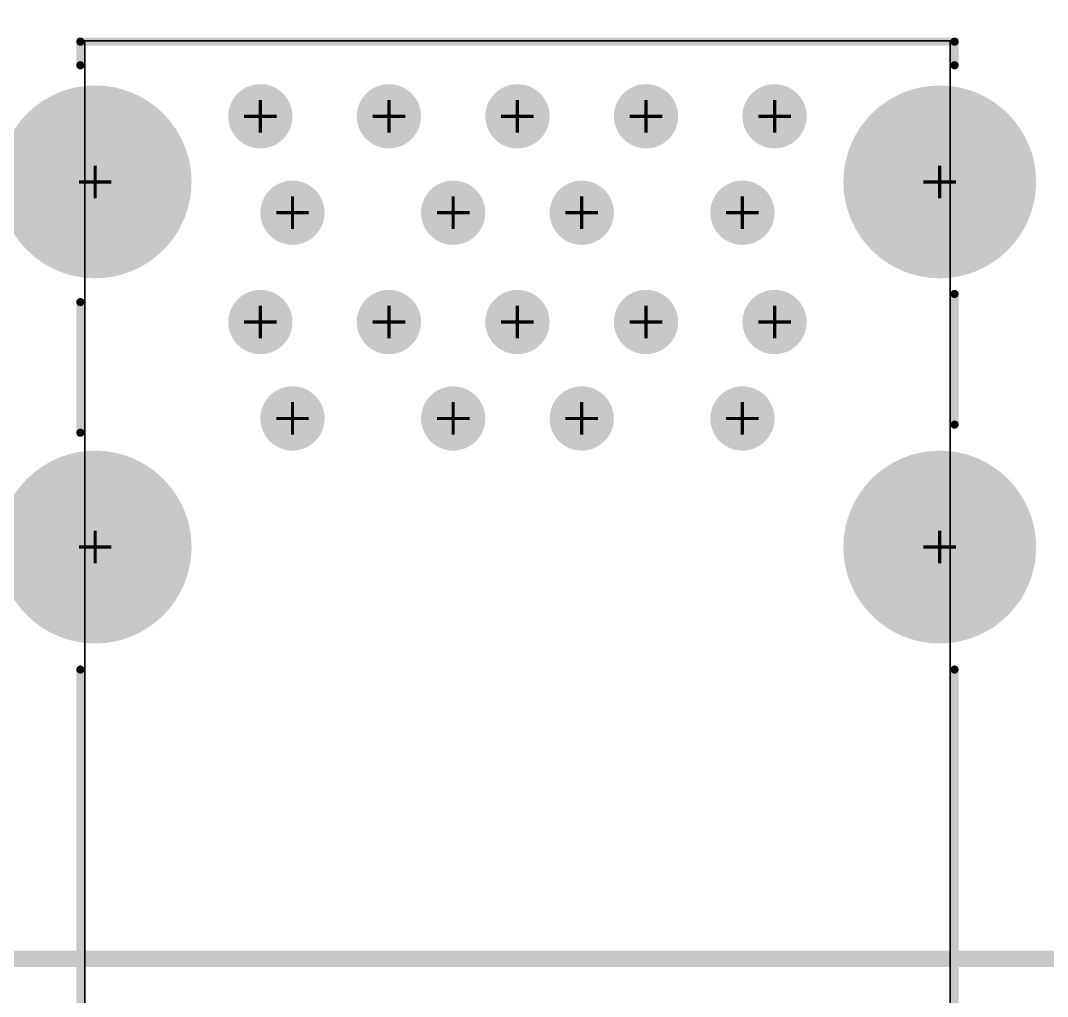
# Model space of a CAD drawing. Extents: x 60 to 160, y 44 to 135.
# Drawn here: x 74.8 to 90.78, y 59.46 to 74.64 of the extents above; entities that cross this region are included whole.
import ezdxf

# ---------------------------------------------------------------- set-up
doc = ezdxf.new("R2010")
doc.units = 0
for name, color, linetype in [('BOARD_OUTLINE_00', 255, 'CONTINUOUS'), ('DRIL_PLTE_THRU_01', 3, 'CONTINUOUS'), ('DRIL_PLTE_THRU_02', 253, 'CONTINUOUS'), ('DRIL_PLTE_THRU_03', 4, 'CONTINUOUS'), ('DRIL_PLTE_THRU_04', 253, 'CONTINUOUS'), ('DRIL_PLTE_THRU_05', 210, 'CONTINUOUS'), ('DRIL_PLTE_THRU_06', 253, 'CONTINUOUS'), ('DRIL_PLTE_THRU_07', 57, 'CONTINUOUS'), ('DRIL_PLTE_THRU_08', 231, 'CONTINUOUS'), ('DRIL_PLTE_THRU_09', 253, 'CONTINUOUS'), ('DRIL_PLTE_THRU_10', 112, 'CONTINUOUS'), ('DRIL_PLTE_THRU_11', 216, 'CONTINUOUS'), ('DRIL_PLTE_THRU_12', 5, 'CONTINUOUS'), ('DRIL_SYMBOL', 255, 'CONTINUOUS'), ('PADS_BOT', 5, 'CONTINUOUS'), ('PADS_INNER', 3, 'CONTINUOUS'), ('PADS_TOP', 3, 'CONTINUOUS'), ('PART_TOP_2DLINE_01', 255, 'CONTINUOUS'), ('PART_TOP_2DLINE_118', 255, 'CONTINUOUS'), ('PART_TOP_2DLINE_119', 255, 'CONTINUOUS')]:
    doc.layers.add(name, color=color, linetype=linetype)

# ---------------------------------------------------------------- blocks, each defined once
blk = doc.blocks.new('BOARD_62')
at = {"layer": 'BOARD_OUTLINE_00', "const_width": 0.254}
blk.add_lwpolyline([(-3, 71.247506, -0.396432827), (0, 74.247506), (94.190152, 74.247506, -0.365948033), (97.190152, 71.247506), (97.190152, 3, -0.372393427), (94.190152, 0), (0, 0, -0.406057892), (-3, 3)], format="xyb", close=True, dxfattribs=at)
blk = doc.blocks.new('SMOOTH_0$127')
at = {"const_width": 0.0635}
blk.add_lwpolyline([(-0.03175, 0, 1), (0.03175, 0, 1)], format="xyb", close=True, dxfattribs=at)
blk = doc.blocks.new('SMOOTH_0$0254')
at = {"const_width": 0.0127}
blk.add_lwpolyline([(-0.00635, 0, 1), (0.00635, 0, 1)], format="xyb", close=True, dxfattribs=at)
blk = doc.blocks.new('PART_BODY_TOP_42299')
at = {"layer": 'PART_TOP_2DLINE_01', "const_width": 0.127}
for points in [[(-6.800088, 8.382), (-6.800088, 8.74903), (6.800088, 8.74903), (6.800088, 8.382)], [(6.800088, 2.794), (6.800088, 4.826)], [(-6.800088, 2.667), (-6.800088, 4.699)], [(6.800088, -1.016), (6.800088, -8.751062), (-6.800088, -8.751062), (-6.800088, -1.016)]]:
    blk.add_lwpolyline(points, dxfattribs=at)
at = {"layer": 'PART_TOP_2DLINE_118', "const_width": 0.0254}
blk.add_lwpolyline([(6.731, -8.763), (-6.731, -8.763), (-6.731, 8.763), (6.731, 8.763)], close=True, dxfattribs=at)
at = {"layer": 'PART_TOP_2DLINE_119', "const_width": 0.0254}
blk.add_lwpolyline([(6.731, -8.763), (-6.731, -8.763), (-6.731, 8.763), (6.731, 8.763)], close=True, dxfattribs=at)
at = {"layer": 'PART_TOP_2DLINE_01'}
for p in [(-6.800088, 8.74903), (6.800088, 8.74903), (-6.800088, 8.382), (6.800088, 8.382), (6.800088, 4.826), (-6.800088, 4.699), (-6.800088, 2.667), (6.800088, 2.794), (-6.800088, -1.016), (6.800088, -1.016), (-6.800088, -8.751062), (6.800088, -8.751062)]:
    blk.add_blockref('SMOOTH_0$127', p, dxfattribs=at)
at = {"layer": 'PART_TOP_2DLINE_118'}
for p in [(-6.731, 8.763), (6.731, 8.763), (-6.731, -8.763), (6.731, -8.763)]:
    blk.add_blockref('SMOOTH_0$0254', p, dxfattribs=at)
at = {"layer": 'PART_TOP_2DLINE_119'}
for p in [(-6.731, 8.763), (6.731, 8.763), (-6.731, -8.763), (6.731, -8.763)]:
    blk.add_blockref('SMOOTH_0$0254', p, dxfattribs=at)
blk = doc.blocks.new('DRIL_SYMBOL_0$700024')
at = {"layer": 'DRIL_SYMBOL', "const_width": 0.0508}
for points in [[(0, -0.254), (0, 0.254)], [(-0.254, 0), (0.254, 0)]]:
    blk.add_lwpolyline(points, dxfattribs=at)
blk = doc.blocks.new('DRIL_HOLE_0$700024')
at = {"const_width": 0.350012}
blk.add_lwpolyline([(-0.175006, 0, 1), (0.175006, 0, 1)], format="xyb", close=True, dxfattribs=at)
blk.add_blockref('DRIL_SYMBOL_0$700024', (0, 0))
blk = doc.blocks.new('PAD_49')
at = {"const_width": 0.5}
blk.add_lwpolyline([(0, -0.25, 1), (0, 0.25, 1)], format="xyb", close=True, dxfattribs=at)
blk = doc.blocks.new('STK_TOP_123')
at = {"layer": 'DRIL_PLTE_THRU_01'}
blk.add_blockref('DRIL_HOLE_0$700024', (0, 0), dxfattribs=at)
at = {"layer": 'DRIL_PLTE_THRU_02'}
blk.add_blockref('DRIL_HOLE_0$700024', (0, 0), dxfattribs=at)
at = {"layer": 'DRIL_PLTE_THRU_03'}
blk.add_blockref('DRIL_HOLE_0$700024', (0, 0), dxfattribs=at)
at = {"layer": 'DRIL_PLTE_THRU_04'}
blk.add_blockref('DRIL_HOLE_0$700024', (0, 0), dxfattribs=at)
at = {"layer": 'DRIL_PLTE_THRU_05'}
blk.add_blockref('DRIL_HOLE_0$700024', (0, 0), dxfattribs=at)
at = {"layer": 'DRIL_PLTE_THRU_06'}
blk.add_blockref('DRIL_HOLE_0$700024', (0, 0), dxfattribs=at)
at = {"layer": 'DRIL_PLTE_THRU_07'}
blk.add_blockref('DRIL_HOLE_0$700024', (0, 0), dxfattribs=at)
at = {"layer": 'DRIL_PLTE_THRU_08'}
blk.add_blockref('DRIL_HOLE_0$700024', (0, 0), dxfattribs=at)
at = {"layer": 'DRIL_PLTE_THRU_09'}
blk.add_blockref('DRIL_HOLE_0$700024', (0, 0), dxfattribs=at)
at = {"layer": 'DRIL_PLTE_THRU_10'}
blk.add_blockref('DRIL_HOLE_0$700024', (0, 0), dxfattribs=at)
at = {"layer": 'DRIL_PLTE_THRU_11'}
blk.add_blockref('DRIL_HOLE_0$700024', (0, 0), dxfattribs=at)
at = {"layer": 'DRIL_PLTE_THRU_12'}
blk.add_blockref('DRIL_HOLE_0$700024', (0, 0), dxfattribs=at)
at = {"layer": 'PADS_BOT'}
blk.add_blockref('PAD_49', (0, 0), dxfattribs=at)
at = {"layer": 'PADS_INNER'}
blk.add_blockref('PAD_49', (0, 0), dxfattribs=at)
at = {"layer": 'PADS_TOP'}
blk.add_blockref('PAD_49', (0, 0), dxfattribs=at)
blk = doc.blocks.new('DRIL_SYMBOL_2$3368')
at = {"layer": 'DRIL_SYMBOL', "const_width": 0.0508}
for points in [[(0, -0.254), (0, 0.254)], [(-0.254, 0), (0.254, 0)]]:
    blk.add_lwpolyline(points, dxfattribs=at)
blk = doc.blocks.new('DRIL_HOLE_2$3368')
at = {"const_width": 1.1684}
blk.add_lwpolyline([(-0.5842, 0, 1), (0.5842, 0, 1)], format="xyb", close=True, dxfattribs=at)
blk.add_blockref('DRIL_SYMBOL_2$3368', (0, 0))
blk = doc.blocks.new('PAD_87')
at = {"const_width": 1.499997}
blk.add_lwpolyline([(0, -0.749998, 1), (0, 0.749998, 1)], format="xyb", close=True, dxfattribs=at)
blk = doc.blocks.new('STK_TOP_124')
at = {"layer": 'DRIL_PLTE_THRU_01'}
blk.add_blockref('DRIL_HOLE_2$3368', (0, 0), dxfattribs=at)
at = {"layer": 'DRIL_PLTE_THRU_02'}
blk.add_blockref('DRIL_HOLE_2$3368', (0, 0), dxfattribs=at)
at = {"layer": 'DRIL_PLTE_THRU_03'}
blk.add_blockref('DRIL_HOLE_2$3368', (0, 0), dxfattribs=at)
at = {"layer": 'DRIL_PLTE_THRU_04'}
blk.add_blockref('DRIL_HOLE_2$3368', (0, 0), dxfattribs=at)
at = {"layer": 'DRIL_PLTE_THRU_05'}
blk.add_blockref('DRIL_HOLE_2$3368', (0, 0), dxfattribs=at)
at = {"layer": 'DRIL_PLTE_THRU_06'}
blk.add_blockref('DRIL_HOLE_2$3368', (0, 0), dxfattribs=at)
at = {"layer": 'DRIL_PLTE_THRU_07'}
blk.add_blockref('DRIL_HOLE_2$3368', (0, 0), dxfattribs=at)
at = {"layer": 'DRIL_PLTE_THRU_08'}
blk.add_blockref('DRIL_HOLE_2$3368', (0, 0), dxfattribs=at)
at = {"layer": 'DRIL_PLTE_THRU_09'}
blk.add_blockref('DRIL_HOLE_2$3368', (0, 0), dxfattribs=at)
at = {"layer": 'DRIL_PLTE_THRU_10'}
blk.add_blockref('DRIL_HOLE_2$3368', (0, 0), dxfattribs=at)
at = {"layer": 'DRIL_PLTE_THRU_11'}
blk.add_blockref('DRIL_HOLE_2$3368', (0, 0), dxfattribs=at)
at = {"layer": 'DRIL_PLTE_THRU_12'}
blk.add_blockref('DRIL_HOLE_2$3368', (0, 0), dxfattribs=at)
at = {"layer": 'PADS_BOT'}
blk.add_blockref('PAD_87', (0, 0), dxfattribs=at)
at = {"layer": 'PADS_INNER'}
blk.add_blockref('PAD_87', (0, 0), dxfattribs=at)
at = {"layer": 'PADS_TOP'}
blk.add_blockref('PAD_87', (0, 0), dxfattribs=at)
blk = doc.blocks.new('SYM_TOP_68')
for name, p in [('PART_BODY_TOP_42299', (0, 0)), ('STK_TOP_124', (-6.57, 6.569)), ('STK_TOP_123', (-4, 7.589)), ('STK_TOP_123', (-2, 7.589)), ('STK_TOP_123', (0, 7.589)), ('STK_TOP_123', (2, 7.589)), ('STK_TOP_123', (4, 7.589)), ('STK_TOP_124', (6.57, 6.569)), ('STK_TOP_123', (-3.5, 6.089)), ('STK_TOP_123', (-1, 6.089)), ('STK_TOP_123', (1, 6.089)), ('STK_TOP_123', (3.5, 6.089)), ('STK_TOP_123', (-4, 4.389)), ('STK_TOP_123', (-2, 4.389)), ('STK_TOP_123', (0, 4.389)), ('STK_TOP_123', (2, 4.389)), ('STK_TOP_123', (4, 4.389)), ('STK_TOP_123', (-3.5, 2.889)), ('STK_TOP_123', (-1, 2.889)), ('STK_TOP_123', (1, 2.889)), ('STK_TOP_123', (3.5, 2.889)), ('STK_TOP_124', (-6.57, 0.889)), ('STK_TOP_124', (6.57, 0.889))]:
    blk.add_blockref(name, p)
blk = doc.blocks.new('PART_TOP_706')
blk.add_blockref('SYM_TOP_68', (0, 0))

msp = doc.modelspace()

# ---------------------------------------------------------------- block references
for name, p in [('BOARD_62', (62.704, 60.048)), ('PART_TOP_706', (82.534, 65.563))]:
    msp.add_blockref(name, p)

doc.saveas('drawing.dxf')
